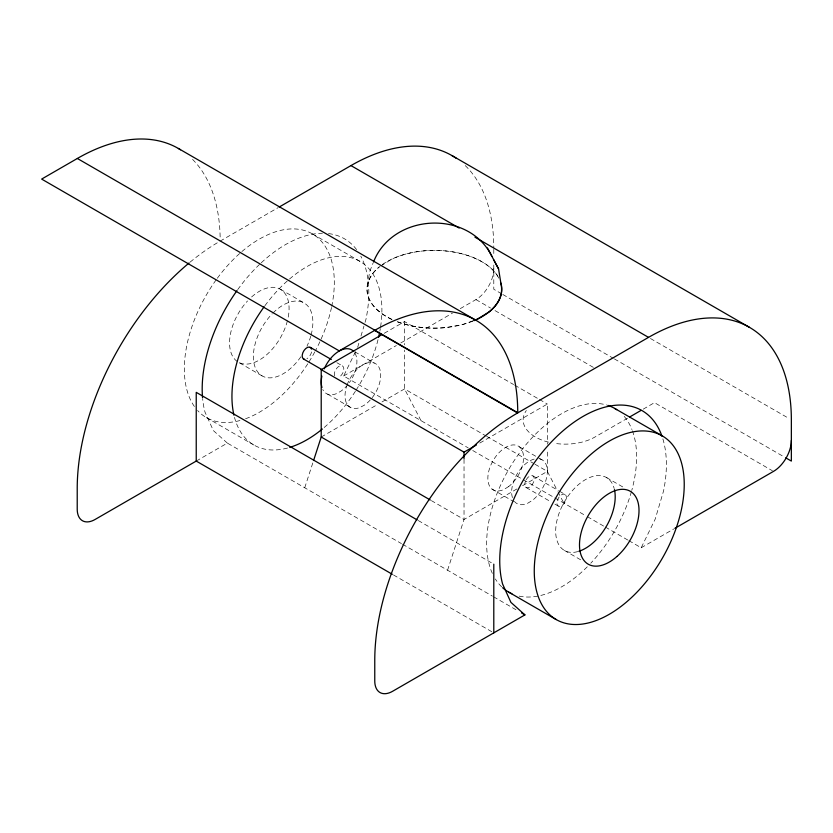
<?xml version="1.0" encoding="UTF-8"?>
<svg xmlns="http://www.w3.org/2000/svg" width="833" height="833" viewBox="0 0 833 833"><rect width="100%" height="100%" fill="white"/><g stroke="black" fill="none" stroke-linecap="round" stroke-linejoin="round"><path stroke-width="0.62" stroke-dasharray="4.17 3.12" d="M367.405 285.604L369.685 271.61L373.007 263.249M357.659 347.267L359.502 341.041M360.981 336.063L363.948 326.109M365.052 322.381L365.979 319.258A117.828 68.025 -60 0 0 360.814 256.189M304.732 487.763L313.177 461.774M447.56 570.23L464.033 519.48L464.033 458.619M355.452 351.859L343.633 375.975L468.24 447.915M628.863 540.648L641.191 547.77L655.217 519.053L663.537 491.043A117.828 68.025 -60 0 0 662.797 438.668M380.65 266.071L391.52 259.313A67.327 38.87 0 0 1 497.853 276.212M220.037 241.174L278.232 207.584M384.263 333.273L404.526 321.58L513.617 384.554M196.234 461.076L227.367 443.104L401.454 543.605M343.633 375.975L396.331 345.549M400.819 342.957L452.392 313.187M460.243 308.647L475.945 299.588A25.25 14.578 -60 0 0 493.792 268.663M321.215 437.023L377.505 404.526M382.014 401.923L404.526 388.917L485.504 435.669M479.798 443.041L547.354 404.036L547.354 444.187M627.53 418.218L594.96 437.023A42.077 24.292 0 0 1 554.32 443.312M643.243 409.149L654.478 402.662L772.378 470.728M516.949 488.929L464.033 519.48L431.421 500.654M522.583 485.681L547.354 471.384L547.354 449.362M641.191 547.77L673.71 528.997M472.769 320.872L462.461 324.61L445.665 327.588A67.327 38.87 0 0 1 395.436 320.944M227.367 443.104L213.352 430.578L205.022 412.179A117.828 68.025 -60 0 1 202.69 399.205M650.458 338.5L789.101 418.541M501.685 293.841L493.792 289.28L493.792 264.8M502.809 294.486L613.265 358.263M614.39 358.908L784.592 457.171M475.945 299.588L490.533 308.012M495.031 310.605L594.96 368.311M312.344 233.865L359.95 261.354M514.742 385.21L538.357 398.84M539.482 399.496L547.354 404.036M280.357 289.259L304.16 303.004A42.077 24.292 -60 0 1 311.084 335.043M606.486 477.538L623.792 487.534M354.796 351.797L374.277 363.042M519.428 446.842L543.241 460.587M486.628 436.315L533.859 463.585M534.984 464.241L547.354 471.384L557.36 490.637M336.886 362.709L342.425 365.906M532.87 475.862L558.349 490.575M559.464 491.21L565.003 494.406A6.737 3.884 -60 0 1 562.869 504.84A6.737 3.884 -60 0 1 557.038 501.476A6.737 3.884 -60 0 1 565.003 494.406M472.738 450.507L522.218 479.079M523.343 479.725L553.706 497.259M554.83 497.905L586.255 516.043M587.38 516.689L604.196 526.404M605.31 527.05L627.738 540.003M526.133 487.524L550.509 501.591M554.945 504.152L558.266 506.068M327.661 394.186L351.464 407.931M491.959 489.044L513.597 501.539M262.083 375.891L238.28 362.147A42.077 24.292 -60 0 0 287.562 320.195M564.399 550.426L580.632 559.797M418.281 520.552L492.667 563.493M206.292 417.541L253.909 445.02M402.578 544.251L492.407 596.116M493.532 596.772L515.96 609.714M393.478 574.947L492.667 632.216M557.943 491.772L563.826 503.101M420.998 420.644L404.526 388.917L404.526 350.068M493.792 249.338L493.792 255.783M404.526 321.58L404.526 344.893M391.937 319.414A67.327 38.87 0 0 1 379.556 266.747M473.029 321.069A67.327 38.87 0 0 1 397.633 321.892M391.906 319.487A67.327 38.87 0 0 1 379.307 266.831M382.212 264.634A67.327 38.87 0 0 1 447.675 251.181A67.327 38.87 0 0 1 498.873 278.305M465.231 165.59A201.992 116.62 -60 0 1 493.792 248.047M190.101 262.124A201.992 116.62 -60 0 1 219.017 241.778M328.494 233.584A117.828 68.025 -60 0 1 356.878 249.973M237.728 289.582A117.828 68.025 -60 0 1 260.323 263.655M261.229 262.801A117.828 68.025 -60 0 1 322.371 233.261M548.541 442.156A42.077 24.292 0 0 1 526.331 410.544M192.548 159.384A201.992 116.62 -60 0 1 220.162 238.186M624.209 416.396A106.041 61.225 -60 0 1 631.945 429.547M632.424 430.796A106.041 61.225 -60 0 1 631.778 490.356M631.445 491.564A106.041 61.225 -60 0 1 590.764 563.212M587.265 566.815A106.041 61.225 -60 0 1 519.053 596.095M501.685 586.859A106.041 61.225 -60 0 1 495.354 578.987M492.355 573.375A106.041 61.225 -60 0 1 515.689 458.348A106.041 61.225 -60 0 1 606.674 405.015M577.738 551.623A42.077 24.292 -60 0 1 564.399 501.841A42.077 24.292 -60 0 1 614.181 488.502M347.059 385.033A25.25 14.578 -60 0 1 377.703 365.448A25.25 14.578 -60 0 1 364.521 405.057L359.856 407.545A25.25 14.578 -60 0 1 346.653 386.231M539.815 458.91A25.25 14.578 -60 0 1 546.906 476.205A25.25 14.578 -60 0 1 532.506 500.269L527.851 503.163A25.25 14.578 -60 0 1 514.398 501.393M512.441 497.634A25.25 14.578 -60 0 1 517.22 473.81A25.25 14.578 -60 0 1 535.692 458.775M526.133 479.746A6.737 3.884 -60 0 1 533.974 477.226A6.737 3.884 -60 0 1 529.09 487.409A6.737 3.884 -60 0 1 525.373 481.318M334.47 375.818A6.737 3.884 -60 0 1 338.24 366.801A6.737 3.884 -60 0 1 343.81 368.519A6.737 3.884 -60 0 1 339.062 377.234M354.858 353.005A25.25 14.578 -60 0 1 349.381 382.607M347.798 384.669A25.25 14.578 -60 0 1 340.707 391.312L336.053 393.801A25.25 14.578 -60 0 1 322.756 389.552M311.532 351.953A6.737 3.884 -60 0 1 306.929 358.69M289.509 279.034A106.041 61.225 -60 0 1 380.514 327.327M380.317 328.608A106.041 61.225 -60 0 1 379.858 331.19M378.015 339.697A106.041 61.225 -60 0 1 356.045 390.25M355.368 391.312A106.041 61.225 -60 0 1 323.35 428.193M287.52 448.029A106.041 61.225 -60 0 1 234.5 417.416M264.915 305.721A106.041 61.225 -60 0 1 287.52 280.763M241.903 251.545A106.041 61.225 -60 0 1 331.753 306.294M331.503 307.471A106.041 61.225 -60 0 1 320.403 340.645M319.882 341.78A106.041 61.225 -60 0 1 315.384 350.828M314.791 351.932A106.041 61.225 -60 0 1 308.439 362.761M307.762 363.823A106.041 61.225 -60 0 1 245.527 418.77M239.914 420.54A106.041 61.225 -60 0 1 197.598 410.502M194.381 406.483A106.041 61.225 -60 0 1 216.57 279.253M217.309 278.243A106.041 61.225 -60 0 1 239.914 253.274M251.618 296.954A42.077 24.292 -60 0 1 288.062 317.998M237.207 361.46A42.077 24.292 -60 0 1 247.526 300.963M272.953 313.031A42.077 24.292 -60 0 1 304.16 303.004M310.782 336.157A42.077 24.292 -60 0 1 306.992 346.174M300.89 356.753A42.077 24.292 -60 0 1 257.137 371.185A42.077 24.292 -60 0 1 272.141 313.854M508.703 486.524L504.048 489.419A25.25 14.578 -60 0 1 490.283 466.449A25.25 14.578 -60 0 1 520.375 447.738A25.25 14.578 -60 0 1 508.703 486.524"/><path stroke-width="1.25" d="M313.572 460.534L321.215 437.023L321.215 369.675L382.014 334.574M373.476 262.062C392.645 213.144 468.677 209.156 491.928 256.377M77.354 158.468L41.65 179.085L339.208 350.87L374.912 330.264A201.992 116.62 -60 0 1 517.741 412.72L77.354 158.468A201.992 116.62 -60 0 1 180.511 149.763M279.347 206.938L350.964 165.59A201.992 116.62 -60 0 1 456.245 158.28M392.353 574.301L196.234 461.076L95.066 519.48A25.25 14.578 -60 0 1 77.219 509.171L77.219 488.565A201.992 116.62 -60 0 1 189.091 262.968M521.562 612.953L524.925 614.889L392.624 691.275A25.25 14.578 -60 0 1 374.767 680.967L374.767 660.35A201.992 116.62 -60 0 1 517.595 412.97L648.522 337.375A201.992 116.62 -60 0 1 791.35 419.842L791.35 461.076L785.717 457.817M321.215 369.675L464.033 452.142L476.424 444.989M629.769 416.927L641.004 410.44M674.834 528.351L773.493 471.384A25.25 14.578 -60 0 0 791.35 440.459M473.915 320.455L477.351 319.216L489.315 311.781A67.327 38.87 0 0 0 500.82 282.783L498.561 268.882L487.451 247.974M524.925 614.889L510.91 602.374L502.58 583.975A117.828 68.025 -60 0 1 558.891 434.503A117.828 68.025 -60 0 1 661.964 436.159M451.965 155.584L749.513 327.379M350.964 165.59L459.17 228.055M474.945 237.166L648.522 337.375M178.356 148.461L475.903 320.257M614.66 408.409L662.266 435.888A106.041 61.225 -60 0 1 628.655 600.156A106.041 61.225 -60 0 1 536.816 547.135A106.041 61.225 -60 0 1 662.266 435.888M374.454 330.326L517.595 412.97M310.293 347.361L331.347 359.512M303.566 359.023L322.402 369.894M321.215 437.023L430.297 500.008M417.146 519.896L196.234 392.353L196.234 461.076M508.619 592.076L556.225 619.565M493.563 259.521L498.561 268.882M493.792 564.149L493.792 632.872M464.033 452.142L464.033 458.619M500.643 282.71A67.327 38.87 0 0 1 474.133 320.611M202.575 397.945A117.828 68.025 -60 0 1 236.988 290.623M607.882 405.39A106.041 61.225 -60 0 1 616.732 409.701M511.899 593.752A106.041 61.225 -60 0 1 502.611 587.723M614.452 489.585A42.077 24.292 -60 0 1 578.81 551.311M304.545 359.325A6.737 3.884 -60 0 1 304.035 350.495A6.737 3.884 -60 0 1 311.532 349.11M321.954 387.501A25.25 14.578 -60 0 1 321.871 376.089M324.214 368.873A25.25 14.578 -60 0 1 353.64 351.411M379.359 333.783A106.041 61.225 -60 0 1 378.588 337.313M322.34 429.026A106.041 61.225 -60 0 1 289.738 447.394M233.938 415.167A106.041 61.225 -60 0 1 264.176 306.731M616.951 556.475A42.077 24.292 -60 0 0 630.289 491.283A42.077 24.292 -60 0 0 580.507 535.432A42.077 24.292 -60 0 0 616.951 556.475"/></g></svg>
